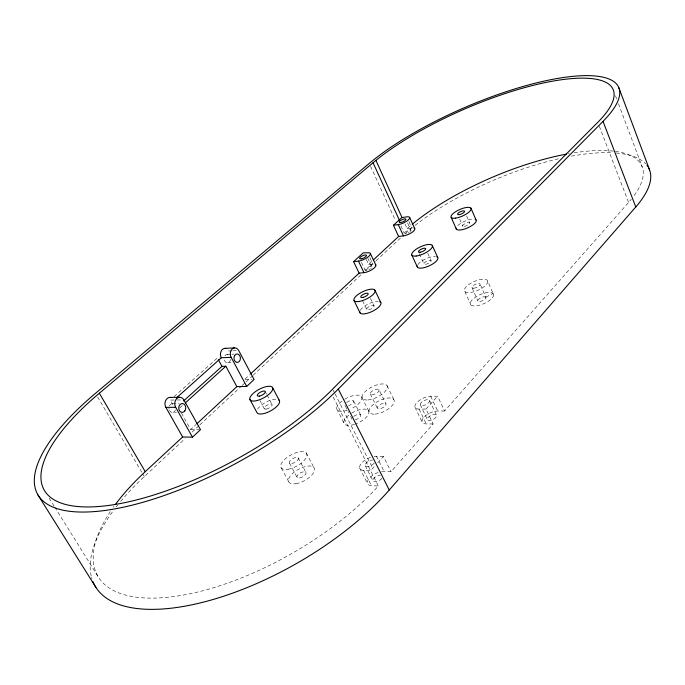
<?xml version="1.0" encoding="UTF-8"?>
<svg xmlns="http://www.w3.org/2000/svg" width="685" height="685" viewBox="0 0 685 685"><rect width="100%" height="100%" fill="white"/><g stroke="black" fill="none" stroke-linecap="round" stroke-linejoin="round"><path stroke-width="0.51" stroke-dasharray="3.42 2.57" d="M381.691 471.545A11.465 5.403 -27.5 0 1 384.062 471.4L391.041 471.691L433.143 423.972L426.001 409.065L419.083 409.082A10.943 4.804 -25.6 0 1 416.677 402.729A10.943 4.804 -25.6 0 1 430.685 396.264L437.587 396.187L444.591 411L628.599 202.426A141.41 48.352 -23.1 0 0 631.296 199.241M370.517 457.34A11.525 5.292 -27.4 0 0 360.19 465.132A11.525 5.292 -27.4 0 0 363.615 470.381L370.585 470.672L374.892 465.911M377.726 462.76L383.403 456.441L391.041 471.691M426.001 409.065L437.587 396.187M333.227 397.103L378.377 486.025L377.666 486.795A179.23 76.557 -29.7 0 1 166.241 597.406A179.23 76.557 -29.7 0 1 110.294 511.686M120.663 501.411A186.123 80.376 -29.7 0 1 144.329 476.554L185.036 438.648M192.074 432.089L199.121 425.531M199.9 424.803L241.385 386.169M242.165 385.441L245.298 382.53M246.078 381.802L252.345 375.971M253.125 375.243L361.92 273.923M365.833 270.284L375.226 261.533M376.005 260.805L401.83 236.753M181.482 413.192L190.653 429.521L196.133 424.435M245.016 379.062L249.7 374.704M366.355 259.555L368.624 264.316L372.469 260.745M404.989 223.995L407.121 228.653L407.566 228.242A141.41 48.352 -23.1 0 1 410.872 225.391M179.718 407.943L182.844 405.118M174.144 396.546L217.428 357.947L219.371 357.861M485.793 297.187L493.063 293.522M407.121 228.653L411.856 228.036A7.809 2.517 -24.7 0 1 413.218 227.977M231.813 350.874L228.858 351.02A6.011 4.615 88 0 0 228.045 349.847M232.797 350.823L236.727 350.634M227.069 354.419L230.999 354.231M231.984 354.188L233.953 354.094M227.66 362.802L231.59 362.639M245.221 379.764L252.123 379.576M368.624 264.316L372.991 264.256A8.083 2.706 -25.4 0 1 374.352 264.23M174.084 400.014L170.205 400.057L174.564 407.806M177.03 399.989L181.936 399.937M172.312 403.619L179.179 403.568M433.143 423.972L426.224 423.921A10.892 4.906 -25.6 0 1 423.75 417.439A10.892 4.906 -25.6 0 1 437.689 411.009L444.591 411M169.46 410.401A4.401 3.494 -88.1 0 0 172.552 412.404L176.482 412.404M190.653 429.521L199.515 429.649M374.053 456.398A11.525 5.292 -27.4 0 1 376.425 456.227L383.403 456.441M378.163 472.47A11.465 5.403 -27.5 0 0 367.922 480.279A11.465 5.403 -27.5 0 0 371.407 485.656L378.377 486.025M485.922 297.307L485.562 296.99A4.401 1.704 -23.8 0 0 478.687 299.217A4.401 1.704 -23.8 0 0 481.05 301.272A4.401 1.704 -23.8 0 0 485.922 297.307L480.048 284.018M49.174 498.166L54.269 506.326M54.834 507.234L98.409 577.087M97.647 396.957L142.189 472.89M142.72 473.806L144.329 476.554M281.364 468.026L289.113 482.428M289.472 463.12L297.162 477.522M259.906 400.502L264.333 408.817M265.121 391.358L266.593 394.132M267.082 395.057L271.971 404.296M298.172 457.854L305.81 472.256M306.221 452.982L313.807 467.384M359.625 468.052L367.391 483.25M336.772 408.945L343.887 422.928M365.285 465.757L373.025 480.964M363.615 470.381L371.407 485.656M333.15 390.09L334.597 392.95M335.076 393.909L372.76 468.283M345.386 406.128L348.691 412.661M350.574 416.394L351.996 419.194M376.425 456.227L384.062 471.4M353.691 401.153L360.73 415.17M361.843 397.394L369.335 412.259M370.294 393.952L377.255 408.02M379.079 389.893A4.846 2.021 -26.4 0 1 373.017 394.628A4.846 2.021 -26.4 0 1 371.964 391.263A4.846 2.021 -26.4 0 1 379.079 389.893L386.006 403.996A4.829 2.064 -26.4 0 1 379.995 408.748A4.829 2.064 -26.4 0 1 378.899 405.306A4.829 2.064 -26.4 0 1 386.006 403.996M387.034 385.655L393.918 399.766M414.982 407.215L422.097 421.977M362.605 300.843L366.698 309.32M370.448 298.36L374.07 305.904A4.067 1.464 -25.7 0 1 368.967 309.671A4.067 1.464 -25.7 0 1 368.11 307.265A4.067 1.464 -25.7 0 1 374.07 305.904M420.273 404.775L427.371 419.554M419.083 409.082L426.224 423.921M430.685 396.264L437.689 411.009M429.555 400.502A5.112 2.243 -25.6 0 1 423.313 405.529A5.112 2.243 -25.6 0 1 421.883 401.907A5.112 2.243 -25.6 0 1 429.555 400.502L436.602 415.307A5.086 2.286 -25.6 0 1 430.42 420.35A5.086 2.286 -25.6 0 1 428.947 416.66A5.086 2.286 -25.6 0 1 436.602 415.307M361.423 262.355L365.079 270.027M369.823 257.56L372.991 264.256M367.828 258.211L371.921 266.85M400.93 225.982L404.364 233.474M370.559 166.327L395.493 220.536M419.323 253.767L423.972 263.939M408.876 221.495L411.856 228.036M407.549 222.899L410.974 230.4A3.648 1.173 -24.7 0 0 406.71 231.102A3.648 1.173 -24.7 0 0 404.612 233.696M427.748 253.219L431.113 260.625M464.85 291.519L470.792 304.782M472.033 287.726L477.942 300.998M487.771 281.338A12.638 4.761 -23.8 0 1 470.715 292.444A12.638 4.761 -23.8 0 1 469.713 283.933A12.638 4.761 -23.8 0 1 487.771 281.338L493.62 294.661A12.587 4.872 -23.8 0 1 476.666 305.793A12.587 4.872 -23.8 0 1 475.578 297.102A12.587 4.872 -23.8 0 1 493.62 294.661M459.746 219.26L462.752 226.101M466.656 216.058L469.645 222.908M599.332 126.245L628.599 202.426M615.481 95.763L616.979 99.753M618.478 103.743L642.239 166.977M257.56 409.15A12.75 4.941 -28.2 0 1 277.134 399.252M360.276 310.356A11.619 4.187 -25.7 0 1 378.154 301.366M411 230.725A3.648 1.173 -24.7 0 1 410.803 231.128M410.392 231.59A3.648 1.173 -24.7 0 1 409.793 232.078M409.048 232.558A3.648 1.173 -24.7 0 1 408.2 232.986M406.479 233.619A3.648 1.173 -24.7 0 1 405.708 233.765M367.177 270.258A3.776 1.259 -25.4 0 1 365.593 268.897A3.776 1.259 -25.4 0 1 370.833 266.465A3.776 1.259 -25.4 0 1 370.602 268.666M369.823 269.171A3.776 1.259 -25.4 0 1 368.95 269.625M91.978 578.894A186.123 80.376 -29.7 0 1 91.576 577.489M91.225 576.068A186.123 80.376 -29.7 0 1 113.333 510.736M116.159 507.011A186.123 80.376 -29.7 0 1 117.632 505.145M405.212 233.653A146.873 50.784 -23 0 1 412.909 227.129M415.136 225.348A146.873 50.784 -23 0 1 559.225 158.637M571.453 156.137A146.873 50.784 -23 0 1 613.109 152.798M616.2 153.012A146.873 50.784 -23 0 1 645.69 163.775M113.376 507.225A179.23 76.557 -29.7 0 1 114.018 506.335M615.421 151.385A141.41 48.352 -23.1 0 1 633.719 196.124M568.422 153.765A141.41 48.352 -23.1 0 1 569.381 153.594M574.133 152.806A141.41 48.352 -23.1 0 1 613.34 151.12M417.841 264.633A11.251 3.913 -24.5 0 1 435.446 256.473M457.837 225.57A10.874 3.631 -23.8 0 1 473.678 219.037M381.973 478.301A5.352 2.526 -27.5 0 1 375.269 481.82A5.352 2.526 -27.5 0 1 373.573 478.687A5.352 2.526 -27.5 0 1 380.269 475.167M353.725 416.437A4.821 2.055 -27 0 1 359.377 414.348A4.821 2.055 -27 0 1 360.036 416.959A4.821 2.055 -27 0 1 354.625 419.956M351.722 413.115A13.786 5.865 -27 0 1 368.804 411.325A13.786 5.865 -27 0 1 355.387 424.058M354.565 424.332A13.786 5.865 -27 0 1 343.947 423.159A13.786 5.865 -27 0 1 350.977 413.577M344.709 399.218A13.854 5.745 -27 0 1 361.56 396.761A13.854 5.745 -27 0 1 350.763 408.911M347.432 410.221A13.854 5.745 -27 0 1 337.071 409.681A13.854 5.745 -27 0 1 341.849 401.162M346.678 402.463A4.846 2.012 -27 0 1 353.588 400.913A4.846 2.012 -27 0 1 348.656 405.623M345.197 405.64A4.846 2.012 -27 0 1 344.915 405.195M374.267 463.043A5.377 2.475 -27.4 0 1 367.52 466.571A5.377 2.475 -27.4 0 1 365.85 463.505A5.377 2.475 -27.4 0 1 372.597 459.978M230.528 359.385A4.204 3.219 88.2 0 1 227.232 362.802A4.204 3.219 88.2 0 1 224.141 358.923M224.877 355.866A4.204 3.219 88.2 0 1 228.713 354.83M169.341 406A4.401 3.494 -88.1 0 1 174.076 404.107M175.514 410.015A4.401 3.494 -88.1 0 1 172.552 412.404M169.084 409.365A4.401 3.494 -88.1 0 1 168.93 408.226M266.345 409.073A4.461 1.73 -28.2 0 0 272.168 404.707A4.461 1.73 -28.2 0 0 265.968 405.914A4.461 1.73 -28.2 0 0 266.345 409.073M368.076 399.954A13.854 5.763 -26.4 0 0 387.376 387.162A13.854 5.763 -26.4 0 0 368.667 388.815A13.854 5.763 -26.4 0 0 368.076 399.954M473.832 288.205A4.427 1.67 -23.8 0 0 480.142 284.446A4.427 1.67 -23.8 0 0 474.166 284.969A4.427 1.67 -23.8 0 0 473.832 288.205M375.106 414.108A13.794 5.891 -26.4 0 0 394.277 401.299A13.794 5.891 -26.4 0 0 375.577 402.78A13.794 5.891 -26.4 0 0 375.106 414.108M464.276 226.392A3.802 1.267 -23.8 0 0 469.713 223.233A3.802 1.267 -23.8 0 0 464.61 223.892A3.802 1.267 -23.8 0 0 464.276 226.392M425.471 264.316A3.939 1.37 -24.5 0 0 431.156 260.994A3.939 1.37 -24.5 0 0 426.001 261.542A3.939 1.37 -24.5 0 0 425.471 264.316M299.525 477.967A5.086 2.243 -28.8 0 0 306.058 472.787A5.086 2.243 -28.8 0 0 298.891 473.934A5.086 2.243 -28.8 0 0 299.525 477.967M295.971 483.713A14.522 6.413 -28.8 0 0 314.552 468.882A14.522 6.413 -28.8 0 0 293.993 472.273A14.522 6.413 -28.8 0 0 295.971 483.713M288.214 469.225A14.59 6.276 -28.7 0 0 306.949 454.446A14.59 6.276 -28.7 0 0 286.356 457.991A14.59 6.276 -28.7 0 0 288.214 469.225M291.827 463.531A5.103 2.192 -28.7 0 0 298.412 458.376A5.103 2.192 -28.7 0 0 291.236 459.575A5.103 2.192 -28.7 0 0 291.827 463.531"/><path stroke-width="1.03" d="M94.461 584.904A186.123 80.376 -29.7 0 0 221.752 596.832A186.123 80.376 -29.7 0 0 389.251 490.015L635.774 206.981A146.873 50.784 -23 0 0 648.421 167.457M338.287 389.054L603.031 121.348A150.563 42.924 -23.5 0 0 555.578 78.792A150.563 42.924 -23.5 0 0 369.224 163.424L95.506 393.301A192.057 68.86 -28.9 0 0 85.154 512.038A192.057 68.86 -28.9 0 0 338.287 389.054L389.251 490.015M192.468 437.176L200.499 429.658L183.897 399.912A6.336 5.018 -88.5 0 0 176.901 398.464A6.336 5.018 -88.5 0 0 175.677 407.318L192.468 437.176L182.63 436.979L145.246 471.674A179.23 76.557 -29.7 0 0 115.328 504.545M246.711 386.434L254.092 379.524L238.697 350.532A6.062 4.624 87.9 0 0 232.241 348.913A6.062 4.624 87.9 0 0 231.145 357.339L246.711 386.434L236.847 386.64L196.92 423.707M250.487 373.984L359.111 273.152L363.975 272.656A8.083 2.706 -25.4 0 0 373 268.948A8.083 2.706 -25.4 0 0 375.329 264.496M373.239 260.035L398.619 236.471L403.456 235.871A7.809 2.517 -24.7 0 0 412.216 232.249A7.809 2.517 -24.7 0 0 414.211 228.182M353.597 261.653L363.187 252.885L367.554 252.774A8.117 2.637 -25.4 0 1 368.89 256.276A8.117 2.637 -25.4 0 1 358.46 261.113L353.597 261.653L359.111 273.152M393.438 225.237L399.269 219.911A142.215 47.308 -23.1 0 1 401.804 217.642L406.744 216.828A7.843 2.457 -24.7 0 1 408.346 219.919A7.843 2.457 -24.7 0 1 398.276 224.594L393.438 225.237L398.619 236.471M185.19 402.994L225.862 366.218L236.847 386.64M183.648 400.913L221.966 366.364L225.862 366.218M176.447 397.908L221.315 357.775L231.145 357.339M99.334 393.224L373.06 162.739A145.006 41.331 -23.5 0 1 375.697 160.555L376.373 160.016A144.74 41.246 -23.5 0 1 554.704 80.796A144.74 41.246 -23.5 0 1 597.817 122.29L329.588 392.188A184.582 66.137 -28.9 0 1 88.074 506.951A184.582 66.137 -28.9 0 1 99.334 393.224L145.246 471.674M224.671 348.391L234.501 347.886M169.555 397.42L179.359 397.3M170.865 397.48A6.285 5.009 -88.4 0 0 165.753 400.365A6.285 5.009 -88.4 0 0 165.873 407.361L175.677 407.318M38 495.032L95.917 587.405M165.873 407.361L182.63 436.979M218.429 359.813L221.966 366.364M249.871 399.389L256.798 412.301A12.75 4.941 -28.2 0 0 271.251 410.546A12.75 4.941 -28.2 0 0 278.675 399.809M272.681 387.864A12.801 4.829 -28.2 0 1 257.038 400.537A12.801 4.829 -28.2 0 1 254.152 392.599A12.801 4.829 -28.2 0 1 272.681 387.864L279.506 400.819M354.076 300.595L360.01 312.831M358.46 261.113L363.975 272.656M374.883 290.123L380.74 302.393M370.38 253.51L375.834 265.035M398.276 224.594L403.456 235.871M411.822 255.008L417.336 267.013M375.911 160.401L402.009 217.479M373.06 162.739L399.269 219.911M409.63 217.393L414.759 228.644M432.303 245.504L437.749 257.551M451.175 217.359L456.356 229.073M470.946 208.18L476.049 219.936M603.031 121.348L635.774 206.981M618.932 87.928L649.568 169.906M379.764 301.674A11.619 4.187 -25.7 0 1 372.726 311.161A11.619 4.187 -25.7 0 1 359.779 311.735M94.136 584.262A186.123 80.376 -29.7 0 1 92.946 581.625M646.905 165.179A146.873 50.784 -23 0 1 647.179 165.547M647.71 166.292A146.873 50.784 -23 0 1 647.959 166.678M412.242 224.243A141.41 48.352 -23.1 0 1 566.495 154.116M436.91 256.824A11.251 3.913 -24.5 0 1 429.358 265.789A11.251 3.913 -24.5 0 1 417.242 265.943M475.167 219.311A10.874 3.631 -23.8 0 1 468.257 227.591A10.874 3.631 -23.8 0 1 456.184 228.122M221.315 357.775A6.011 4.615 88 0 1 221.178 351.08A6.011 4.615 88 0 1 225.879 348.485M259.444 396.11A4.478 1.695 -28.2 0 0 265.309 391.76A4.478 1.695 -28.2 0 0 259.101 393.01A4.478 1.695 -28.2 0 0 259.444 396.11M363.05 297.393A4.084 1.43 -25.7 0 0 368.188 293.642A4.084 1.43 -25.7 0 0 362.219 295.047A4.084 1.43 -25.7 0 0 363.05 297.393M358.837 301.503A11.662 4.093 -25.7 0 0 375.149 291.185A11.662 4.093 -25.7 0 0 359.514 293.48A11.662 4.093 -25.7 0 0 358.837 301.503M416.146 256.036A11.294 3.819 -24.6 0 0 432.432 246.531A11.294 3.819 -24.6 0 0 417.644 248.278A11.294 3.819 -24.6 0 0 416.146 256.036M419.974 252.277A3.956 1.336 -24.6 0 0 425.685 248.955A3.956 1.336 -24.6 0 0 420.53 249.545A3.956 1.336 -24.6 0 0 419.974 252.277M455.568 218.138A10.909 3.545 -23.8 0 0 471.143 209.105A10.909 3.545 -23.8 0 0 456.51 211.143A10.909 3.545 -23.8 0 0 455.568 218.138M459.121 214.645A3.819 1.242 -23.8 0 0 464.584 211.485A3.819 1.242 -23.8 0 0 459.481 212.187A3.819 1.242 -23.8 0 0 459.121 214.645M361.697 258.725A3.785 1.233 -25.4 0 0 366.458 255.334A3.785 1.233 -25.4 0 0 360.926 256.729A3.785 1.233 -25.4 0 0 361.697 258.725M400.554 222.514A3.656 1.147 -24.7 0 0 405.862 219.474A3.656 1.147 -24.7 0 0 401.153 220.116A3.656 1.147 -24.7 0 0 400.554 222.514M184.796 410.957A4.435 3.502 -88.3 0 0 183.032 403.645A4.435 3.502 -88.3 0 0 178.888 409.322A4.435 3.502 -88.3 0 0 184.796 410.957M234.707 355.429A4.238 3.228 88.1 0 0 236.659 362.348A4.238 3.228 88.1 0 0 240.212 356.774A4.238 3.228 88.1 0 0 234.707 355.429"/></g></svg>
